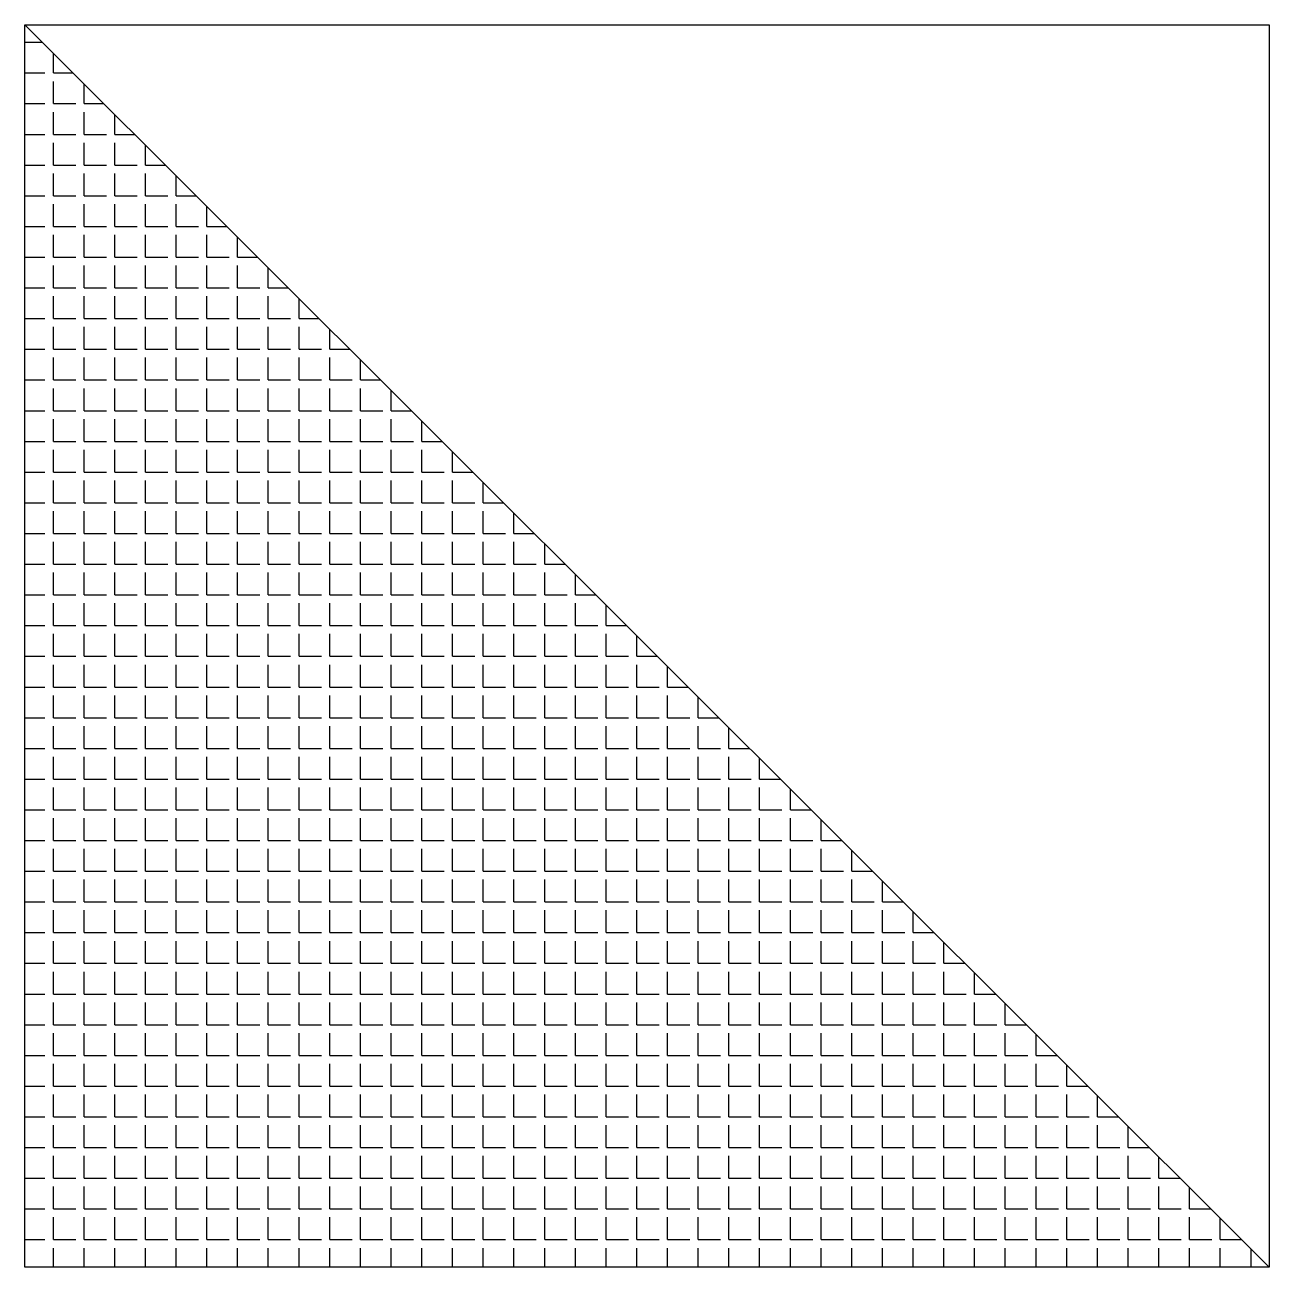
# Model space of a CAD drawing. Header units: millimetres. Extents: x 2575279 to 2575562, y 2707722 to 2708005.
import ezdxf

# ---------------------------------------------------------------- set-up
doc = ezdxf.new("R2010")
doc.units = ezdxf.units.MM
doc.layers.add('Eletrico', color=5, linetype='Continuous')

msp = doc.modelspace()

# ---------------------------------------------------------------- hatches: boundary and pattern name
at = {"layer": 'Eletrico'}
h = msp.add_hatch(dxfattribs=at)
h.set_pattern_fill('ANGLE', color=3)
h.set_pattern_definition([(0, (0, 0), (0, 6.985), [5.08, -1.905]), (90, (0, 0), (-6.985, 4e-16), [5.08, -1.905])])
h.paths.add_polyline_path([(2575279.21, 2708004.64), (2575279.21, 2707722.02), (2575562.22, 2707722.02)])

# ---------------------------------------------------------------- linework, layer by layer
at = {"layer": 'Eletrico', "color": 3}
msp.add_line((2575562.22, 2707722.02), (2575279.21, 2708004.64), dxfattribs=at)
msp.add_lwpolyline([(2575279.21, 2708004.64), (2575562.22, 2708004.64), (2575562.22, 2707722.02), (2575279.21, 2707722.02)], close=True, dxfattribs=at)

doc.saveas('drawing.dxf')
